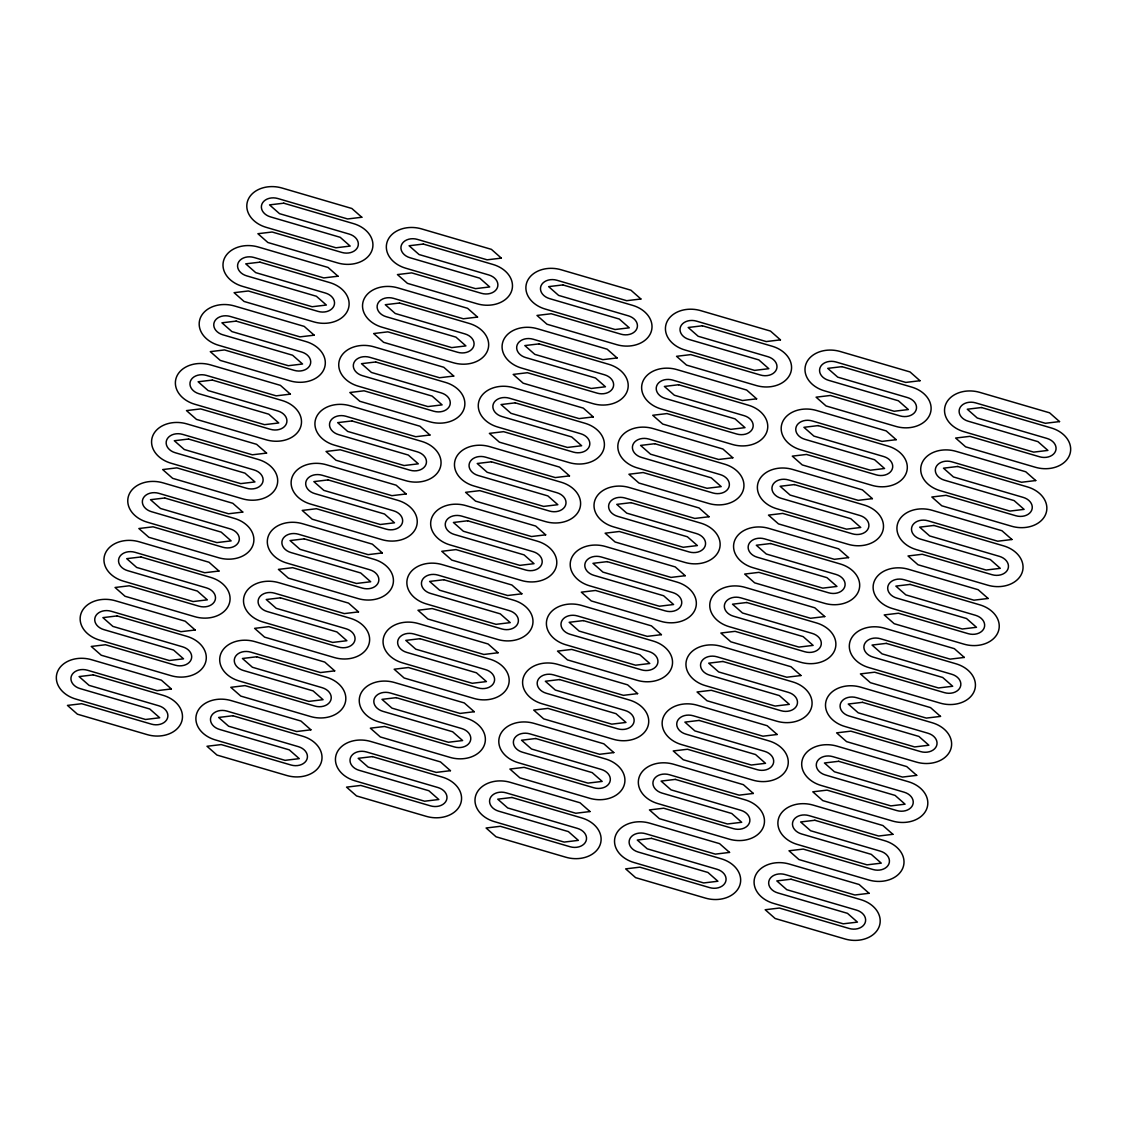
<?xml version="1.0" encoding="UTF-8"?>
<svg xmlns="http://www.w3.org/2000/svg" width="1127" height="1127" viewBox="0 0 1127 1127"><rect width="100%" height="100%" fill="white"/><g stroke="black" fill="none" stroke-linecap="round" stroke-linejoin="round"><path stroke-width="1.5" d="M283.75 203.184L269.55 204.889L279.524 213.665L349.285 234.106A12.82 9.777 8.2 0 1 357.794 246.855A12.82 9.777 8.2 0 1 341.89 252.448L272.114 232.007L257.914 233.712L267.874 242.502L337.649 262.929A27.457 20.948 8.2 0 0 371.755 250.941A27.457 20.948 8.2 0 0 353.526 223.625L283.75 203.184M361.809 217.257L347.609 218.962L277.834 198.521A12.82 9.777 8.2 0 0 261.915 204.114A12.82 9.777 8.2 0 0 270.424 216.863L340.199 237.304L350.173 246.08L335.959 247.785L266.197 227.344A27.457 20.948 8.2 0 1 247.968 200.028A27.457 20.948 8.2 0 1 282.06 188.04L351.835 208.481L361.809 217.257M259.943 262.154L245.742 263.845L255.716 272.635L325.492 293.062A12.82 9.777 8.2 0 1 333.986 305.811A12.82 9.777 8.2 0 1 318.082 311.404L248.306 290.977L234.106 292.682L244.066 301.458L313.841 321.885A27.457 20.948 8.2 0 0 347.947 309.897A27.457 20.948 8.2 0 0 329.718 282.581L259.943 262.154M423.301 244.052L409.101 245.756L419.061 254.533L488.836 274.974A12.82 9.777 8.2 0 1 497.345 287.723A12.82 9.777 8.2 0 1 481.426 293.316L411.665 272.875L397.451 274.579L407.425 283.356L477.2 303.797A27.457 20.948 8.2 0 0 511.306 291.808A27.457 20.948 8.2 0 0 493.077 264.493L423.301 244.052M338.001 276.214L323.801 277.918L254.026 257.491A12.82 9.777 8.2 0 0 238.107 263.084A12.82 9.777 8.2 0 0 246.616 275.833L316.391 296.26L326.365 305.037L312.165 306.741L242.39 286.314A27.457 20.948 8.2 0 1 224.16 258.999A27.457 20.948 8.2 0 1 258.252 247.01L328.027 267.437L338.001 276.214M501.346 258.125L487.146 259.83L417.384 239.389A12.82 9.777 8.2 0 0 401.466 244.982A12.82 9.777 8.2 0 0 409.974 257.731L479.75 278.172L489.71 286.948L475.509 288.653L405.734 268.212A27.457 20.948 8.2 0 1 387.505 240.896A27.457 20.948 8.2 0 1 421.611 228.908L491.386 249.349L501.346 258.125M236.135 321.11L221.934 322.815L231.908 331.592L301.684 352.033A12.82 9.777 8.2 0 1 310.179 364.768A12.82 9.777 8.2 0 1 294.274 370.374L224.498 349.933L210.298 351.638L220.272 360.415L290.033 380.856A27.457 20.948 8.2 0 0 324.139 368.867A27.457 20.948 8.2 0 0 305.91 341.551L236.135 321.11M399.493 303.022L385.293 304.713L395.253 313.503L465.028 333.93A12.82 9.777 8.2 0 1 473.537 346.679A12.82 9.777 8.2 0 1 457.632 352.272L387.857 331.845L373.657 333.55L383.617 342.326L453.392 362.753A27.457 20.948 8.2 0 0 487.498 350.765A27.457 20.948 8.2 0 0 469.269 323.449L399.493 303.022M562.838 284.92L548.638 286.624L558.612 295.401L628.387 315.842A12.82 9.777 8.2 0 1 636.896 328.591A12.82 9.777 8.2 0 1 620.977 334.184L551.202 313.743L537.001 315.447L546.975 324.224L616.751 344.665A27.457 20.948 8.2 0 0 650.842 332.676A27.457 20.948 8.2 0 0 632.613 305.361L562.838 284.92M314.194 335.184L299.993 336.874L230.218 316.448A12.82 9.777 8.2 0 0 214.299 322.04A12.82 9.777 8.2 0 0 222.808 334.789L292.583 355.23L302.557 364.007L288.357 365.712L218.582 345.271A27.457 20.948 8.2 0 1 200.352 317.955A27.457 20.948 8.2 0 1 234.444 305.966L304.22 326.393L314.194 335.184M477.552 317.081L463.352 318.786L393.577 298.359A12.82 9.777 8.2 0 0 377.658 303.952A12.82 9.777 8.2 0 0 386.167 316.701L455.942 337.128L465.902 345.904L451.702 347.609L381.926 327.182A27.457 20.948 8.2 0 1 363.697 299.867A27.457 20.948 8.2 0 1 397.803 287.864L467.578 308.305L477.552 317.081M640.897 298.993L626.697 300.698L556.921 280.257A12.82 9.777 8.2 0 0 541.016 285.849A12.82 9.777 8.2 0 0 549.525 298.599L619.287 319.04L629.26 327.816L615.06 329.521L545.285 309.08A27.457 20.948 8.2 0 1 527.056 281.764A27.457 20.948 8.2 0 1 561.161 269.776L630.937 290.202L640.897 298.993M212.327 380.067L198.127 381.771L208.101 390.562L277.876 410.989A12.82 9.777 8.2 0 1 286.385 423.738A12.82 9.777 8.2 0 1 270.466 429.331L200.691 408.904L186.49 410.594L196.464 419.385L266.24 439.812A27.457 20.948 8.2 0 0 300.331 427.823A27.457 20.948 8.2 0 0 282.102 400.508L212.327 380.067M375.685 361.978L361.485 363.683L371.445 372.459L441.22 392.9A12.82 9.777 8.2 0 1 449.729 405.635A12.82 9.777 8.2 0 1 433.825 411.242L364.049 390.801L349.849 392.506L359.809 401.282L429.584 421.723A27.457 20.948 8.2 0 0 463.69 409.735A27.457 20.948 8.2 0 0 445.461 382.405L375.685 361.978M539.044 343.89L524.83 345.58L534.804 354.371L604.579 374.798A12.82 9.777 8.2 0 1 613.088 387.547A12.82 9.777 8.2 0 1 597.169 393.14L527.394 372.713L513.194 374.418L523.167 383.194L592.943 403.621A27.457 20.948 8.2 0 0 627.035 391.632A27.457 20.948 8.2 0 0 608.805 364.317L539.044 343.89M702.389 325.788L688.188 327.492L698.162 336.269L767.938 356.71A12.82 9.777 8.2 0 1 776.447 369.459A12.82 9.777 8.2 0 1 760.528 375.052L690.752 354.611L676.552 356.315L686.526 365.092L756.287 385.533A27.457 20.948 8.2 0 0 790.393 373.544A27.457 20.948 8.2 0 0 772.164 346.228L702.389 325.788M290.386 394.14L276.185 395.845L206.41 375.404A12.82 9.777 8.2 0 0 190.491 381.011A12.82 9.777 8.2 0 0 199 393.746L268.775 414.187L278.749 422.963L264.549 424.668L194.774 404.241A27.457 20.948 8.2 0 1 176.545 376.925A27.457 20.948 8.2 0 1 210.65 364.923L280.412 385.364L290.386 394.14M453.744 376.052L439.544 377.742L369.769 357.315A12.82 9.777 8.2 0 0 353.85 362.908A12.82 9.777 8.2 0 0 362.359 375.657L432.134 396.098L442.108 404.875L427.894 406.579L358.132 386.138A27.457 20.948 8.2 0 1 339.903 358.823A27.457 20.948 8.2 0 1 373.995 346.834L443.77 367.261L453.744 376.052M617.089 357.949L602.889 359.654L533.113 339.213A12.82 9.777 8.2 0 0 517.208 344.82A12.82 9.777 8.2 0 0 525.717 357.569L595.493 377.996L605.453 386.772L591.252 388.477L521.477 368.05A27.457 20.948 8.2 0 1 503.248 340.734A27.457 20.948 8.2 0 1 537.354 328.732L607.129 349.173L617.089 357.949M780.447 339.861L766.247 341.566L696.472 321.125A12.82 9.777 8.2 0 0 680.553 326.717A12.82 9.777 8.2 0 0 689.062 339.466L758.837 359.907L768.811 368.684L754.611 370.389L684.836 349.948A27.457 20.948 8.2 0 1 666.606 322.632A27.457 20.948 8.2 0 1 700.698 310.643L770.474 331.07L780.447 339.861M188.519 439.037L174.319 440.742L184.293 449.518L254.068 469.945A12.82 9.777 8.2 0 1 262.577 482.694A12.82 9.777 8.2 0 1 246.658 488.287L176.883 467.86L162.682 469.565L172.656 478.341L242.432 498.782A27.457 20.948 8.2 0 0 276.524 486.779A27.457 20.948 8.2 0 0 258.294 459.464L188.519 439.037M351.878 420.935L337.677 422.639L347.651 431.416L417.413 451.857A12.82 9.777 8.2 0 1 425.921 464.606A12.82 9.777 8.2 0 1 410.017 470.198L340.241 449.772L326.041 451.462L336.001 460.253L405.776 480.68A27.457 20.948 8.2 0 0 439.882 468.691A27.457 20.948 8.2 0 0 421.653 441.375L351.878 420.935M515.236 402.846L501.036 404.551L510.996 413.327L580.771 433.754A12.82 9.777 8.2 0 1 589.28 446.503A12.82 9.777 8.2 0 1 573.361 452.11L503.586 431.669L489.386 433.374L499.36 442.15L569.135 462.591A27.457 20.948 8.2 0 0 603.241 450.589A27.457 20.948 8.2 0 0 585.012 423.273L515.236 402.846M678.581 384.744L664.381 386.448L674.355 395.239L744.13 415.666A12.82 9.777 8.2 0 1 752.639 428.415A12.82 9.777 8.2 0 1 736.72 434.008L666.945 413.581L652.744 415.271L662.718 424.062L732.494 444.489A27.457 20.948 8.2 0 0 766.585 432.5A27.457 20.948 8.2 0 0 748.356 405.185L678.581 384.744M841.939 366.655L827.739 368.36L837.713 377.136L907.474 397.577A12.82 9.777 8.2 0 1 915.983 410.313A12.82 9.777 8.2 0 1 900.079 415.919L830.303 395.478L816.103 397.183L826.063 405.959L895.838 426.4A27.457 20.948 8.2 0 0 929.944 414.412A27.457 20.948 8.2 0 0 911.715 387.096L841.939 366.655M266.578 453.096L252.378 454.801L182.602 434.374A12.82 9.777 8.2 0 0 166.697 439.967A12.82 9.777 8.2 0 0 175.192 452.716L244.968 473.143L254.941 481.933L240.741 483.624L170.966 463.197A27.457 20.948 8.2 0 1 152.737 435.881A27.457 20.948 8.2 0 1 186.843 423.893L256.604 444.32L266.578 453.096M429.936 435.008L415.736 436.712L345.961 416.272A12.82 9.777 8.2 0 0 330.042 421.878A12.82 9.777 8.2 0 0 338.551 434.613L408.326 455.054L418.3 463.831L404.1 465.536L334.325 445.109A27.457 20.948 8.2 0 1 316.095 417.779A27.457 20.948 8.2 0 1 350.187 405.79L419.962 426.231L429.936 435.008M593.281 416.92L579.081 418.61L509.305 398.183A12.82 9.777 8.2 0 0 493.401 403.776A12.82 9.777 8.2 0 0 501.909 416.525L571.685 436.952L581.645 445.743L567.444 447.447L497.669 427.006A27.457 20.948 8.2 0 1 479.44 399.691A27.457 20.948 8.2 0 1 513.546 387.702L583.321 408.129L593.281 416.92M756.64 398.817L742.439 400.522L672.664 380.081A12.82 9.777 8.2 0 0 656.759 385.688A12.82 9.777 8.2 0 0 665.254 398.437L735.029 418.864L745.003 427.64L730.803 429.345L661.028 408.918A27.457 20.948 8.2 0 1 642.799 381.602A27.457 20.948 8.2 0 1 676.904 369.6L746.666 390.041L756.64 398.817M919.998 380.729L905.798 382.419L836.023 361.992A12.82 9.777 8.2 0 0 820.104 367.585A12.82 9.777 8.2 0 0 828.613 380.334L898.388 400.775L908.362 409.552L894.148 411.256L824.386 390.815A27.457 20.948 8.2 0 1 806.157 363.5A27.457 20.948 8.2 0 1 840.249 351.511L910.024 371.938L919.998 380.729M164.711 497.993L150.511 499.698L160.485 508.474L230.26 528.915A12.82 9.777 8.2 0 1 238.769 541.664A12.82 9.777 8.2 0 1 222.85 547.257L153.075 526.816L138.875 528.521L148.849 537.297L218.624 557.738A27.457 20.948 8.2 0 0 252.716 545.75A27.457 20.948 8.2 0 0 234.486 518.434L164.711 497.993M328.07 479.905L313.87 481.609L323.843 490.386L393.619 510.813A12.82 9.777 8.2 0 1 402.114 523.562A12.82 9.777 8.2 0 1 386.209 529.155L316.433 508.728L302.233 510.432L312.207 519.209L381.968 539.65A27.457 20.948 8.2 0 0 416.074 527.647A27.457 20.948 8.2 0 0 397.845 500.332L328.07 479.905M491.428 461.802L477.228 463.507L487.188 472.283L556.963 492.724A12.82 9.777 8.2 0 1 565.472 505.474A12.82 9.777 8.2 0 1 549.553 511.066L479.792 490.639L465.592 492.33L475.552 501.121L545.327 521.547A27.457 20.948 8.2 0 0 579.433 509.559A27.457 20.948 8.2 0 0 561.204 482.243L491.428 461.802M654.773 443.714L640.573 445.419L650.547 454.195L720.322 474.622A12.82 9.777 8.2 0 1 728.831 487.371A12.82 9.777 8.2 0 1 712.912 492.978L643.137 472.537L628.936 474.242L638.91 483.018L708.686 503.459A27.457 20.948 8.2 0 0 742.778 491.457A27.457 20.948 8.2 0 0 724.548 464.141L654.773 443.714M818.132 425.612L803.931 427.316L813.905 436.107L883.681 456.534A12.82 9.777 8.2 0 1 892.175 469.283A12.82 9.777 8.2 0 1 876.271 474.876L806.495 454.449L792.295 456.139L802.255 464.93L872.03 485.357A27.457 20.948 8.2 0 0 906.136 473.368A27.457 20.948 8.2 0 0 887.907 446.053L818.132 425.612M981.49 407.523L967.29 409.228L977.25 418.004L1047.025 438.445A12.82 9.777 8.2 0 1 1055.534 451.18A12.82 9.777 8.2 0 1 1039.615 456.787L969.854 436.346L955.64 438.051L965.614 446.827L1035.389 467.268A27.457 20.948 8.2 0 0 1069.495 455.28A27.457 20.948 8.2 0 0 1051.266 427.95L981.49 407.523M242.77 512.067L228.57 513.771L158.794 493.33A12.82 9.777 8.2 0 0 142.89 498.923A12.82 9.777 8.2 0 0 151.398 511.672L221.16 532.113L231.134 540.89L216.933 542.594L147.158 522.153A27.457 20.948 8.2 0 1 128.929 494.838A27.457 20.948 8.2 0 1 163.035 482.849L232.81 503.29L242.77 512.067M406.129 493.964L391.928 495.669L322.153 475.242A12.82 9.777 8.2 0 0 306.234 480.835A12.82 9.777 8.2 0 0 314.743 493.584L384.518 514.011L394.492 522.801L380.292 524.492L310.517 504.065A27.457 20.948 8.2 0 1 292.287 476.749A27.457 20.948 8.2 0 1 326.379 464.761L396.155 485.188L406.129 493.964M569.487 475.876L555.273 477.58L485.512 457.139A12.82 9.777 8.2 0 0 469.593 462.732A12.82 9.777 8.2 0 0 478.102 475.481L547.877 495.922L557.837 504.699L543.637 506.403L473.861 485.962A27.457 20.948 8.2 0 1 455.632 458.647A27.457 20.948 8.2 0 1 489.738 446.658L559.513 467.099L569.487 475.876M732.832 457.773L718.632 459.478L648.856 439.051A12.82 9.777 8.2 0 0 632.951 444.644A12.82 9.777 8.2 0 0 641.446 457.393L711.222 477.82L721.195 486.61L706.995 488.301L637.22 467.874A27.457 20.948 8.2 0 1 618.991 440.558A27.457 20.948 8.2 0 1 653.096 428.57L722.872 448.997L732.832 457.773M896.19 439.685L881.99 441.39L812.215 420.949A12.82 9.777 8.2 0 0 796.296 426.555A12.82 9.777 8.2 0 0 804.805 439.291L874.58 459.731L884.554 468.508L870.354 470.213L800.579 449.786A27.457 20.948 8.2 0 1 782.349 422.47A27.457 20.948 8.2 0 1 816.441 410.467L886.216 430.908L896.19 439.685M1059.535 421.597L1045.335 423.287L975.573 402.86A12.82 9.777 8.2 0 0 959.655 408.453A12.82 9.777 8.2 0 0 968.163 421.202L1037.939 441.643L1047.899 450.42L1033.698 452.124L963.923 431.683A27.457 20.948 8.2 0 1 945.694 404.368A27.457 20.948 8.2 0 1 979.8 392.379L1049.575 412.806L1059.535 421.597M140.917 556.963L126.717 558.654L136.677 567.444L206.452 587.871A12.82 9.777 8.2 0 1 214.961 600.621A12.82 9.777 8.2 0 1 199.042 606.213L129.267 585.786L115.067 587.491L125.041 596.268L194.816 616.694A27.457 20.948 8.2 0 0 228.908 604.706A27.457 20.948 8.2 0 0 210.679 577.39L140.917 556.963M304.262 538.861L290.062 540.566L300.036 549.342L369.811 569.783A12.82 9.777 8.2 0 1 378.32 582.532A12.82 9.777 8.2 0 1 362.401 588.125L292.626 567.684L278.425 569.389L288.399 578.165L358.161 598.606A27.457 20.948 8.2 0 0 392.266 586.618A27.457 20.948 8.2 0 0 374.037 559.302L304.262 538.861M467.62 520.773L453.42 522.477L463.38 531.254L533.156 551.681A12.82 9.777 8.2 0 1 541.664 564.43A12.82 9.777 8.2 0 1 525.76 570.023L455.984 549.596L441.784 551.3L451.744 560.077L521.519 580.504A27.457 20.948 8.2 0 0 555.625 568.515A27.457 20.948 8.2 0 0 537.396 541.199L467.62 520.773M630.979 502.67L616.765 504.375L626.739 513.151L696.514 533.592A12.82 9.777 8.2 0 1 705.023 546.341A12.82 9.777 8.2 0 1 689.104 551.934L619.329 531.493L605.129 533.198L615.103 541.988L684.878 562.415A27.457 20.948 8.2 0 0 718.97 550.427A27.457 20.948 8.2 0 0 700.74 523.111L630.979 502.67M794.324 484.582L780.123 486.286L790.097 495.063L859.873 515.49A12.82 9.777 8.2 0 1 868.368 528.239A12.82 9.777 8.2 0 1 852.463 533.846L782.687 513.405L768.487 515.109L778.461 523.886L848.222 544.327A27.457 20.948 8.2 0 0 882.328 532.324A27.457 20.948 8.2 0 0 864.099 505.009L794.324 484.582M957.682 466.479L943.482 468.184L953.442 476.96L1023.217 497.401A12.82 9.777 8.2 0 1 1031.726 510.151A12.82 9.777 8.2 0 1 1015.821 515.743L946.046 495.317L931.846 497.007L941.806 505.798L1011.581 526.224A27.457 20.948 8.2 0 0 1045.687 514.236A27.457 20.948 8.2 0 0 1027.458 486.92L957.682 466.479M218.962 571.023L204.762 572.727L134.986 552.3A12.82 9.777 8.2 0 0 119.082 557.893A12.82 9.777 8.2 0 0 127.59 570.642L197.366 591.069L207.326 599.846L193.126 601.55L123.35 581.123A27.457 20.948 8.2 0 1 105.121 553.808A27.457 20.948 8.2 0 1 139.227 541.805L209.002 562.246L218.962 571.023M382.321 552.934L368.12 554.639L298.345 534.198A12.82 9.777 8.2 0 0 282.426 539.791A12.82 9.777 8.2 0 0 290.935 552.54L360.71 572.981L370.684 581.757L356.484 583.462L286.709 563.021A27.457 20.948 8.2 0 1 268.48 535.705A27.457 20.948 8.2 0 1 302.571 523.717L372.347 544.158L382.321 552.934M545.679 534.832L531.479 536.537L461.704 516.11A12.82 9.777 8.2 0 0 445.785 521.702A12.82 9.777 8.2 0 0 454.294 534.452L524.069 554.878L534.029 563.669L519.829 565.36L450.067 544.933A27.457 20.948 8.2 0 1 431.824 517.617A27.457 20.948 8.2 0 1 465.93 505.629L535.705 526.055L545.679 534.832M709.024 516.744L694.824 518.448L625.048 498.007A12.82 9.777 8.2 0 0 609.143 503.6A12.82 9.777 8.2 0 0 617.652 516.349L687.414 536.79L697.388 545.567L683.187 547.271L613.412 526.83A27.457 20.948 8.2 0 1 595.183 499.515A27.457 20.948 8.2 0 1 629.289 487.526L699.064 507.967L709.024 516.744M872.383 498.641L858.182 500.346L788.407 479.919A12.82 9.777 8.2 0 0 772.488 485.512A12.82 9.777 8.2 0 0 780.997 498.261L850.772 518.688L860.746 527.478L846.546 529.169L776.771 508.742A27.457 20.948 8.2 0 1 758.541 481.426A27.457 20.948 8.2 0 1 792.633 469.438L862.409 489.865L872.383 498.641M1035.741 480.553L1021.527 482.257L951.766 461.816A12.82 9.777 8.2 0 0 935.847 467.423A12.82 9.777 8.2 0 0 944.356 480.158L1014.131 500.599L1024.091 509.376L1009.891 511.08L940.115 490.654A27.457 20.948 8.2 0 1 921.886 463.324A27.457 20.948 8.2 0 1 955.992 451.335L1025.767 471.776L1035.741 480.553M117.109 615.92L102.909 617.624L112.869 626.401L182.644 646.842A12.82 9.777 8.2 0 1 191.153 659.577A12.82 9.777 8.2 0 1 175.234 665.184L105.473 644.743L91.259 646.447L101.233 655.224L171.008 675.665A27.457 20.948 8.2 0 0 205.114 663.676A27.457 20.948 8.2 0 0 186.885 636.346L117.109 615.92M280.454 597.831L266.254 599.522L276.228 608.312L346.003 628.739A12.82 9.777 8.2 0 1 354.512 641.488A12.82 9.777 8.2 0 1 338.593 647.081L268.818 626.654L254.617 628.359L264.591 637.135L334.367 657.562A27.457 20.948 8.2 0 0 368.459 645.574A27.457 20.948 8.2 0 0 350.229 618.258L280.454 597.831M443.813 579.729L429.612 581.433L439.586 590.21L509.348 610.651A12.82 9.777 8.2 0 1 517.856 623.4A12.82 9.777 8.2 0 1 501.952 628.993L432.176 608.552L417.976 610.256L427.936 619.033L497.711 639.474A27.457 20.948 8.2 0 0 531.817 627.485A27.457 20.948 8.2 0 0 513.588 600.17L443.813 579.729M607.171 561.64L592.971 563.331L602.931 572.122L672.706 592.548A12.82 9.777 8.2 0 1 681.215 605.298A12.82 9.777 8.2 0 1 665.296 610.89L595.521 590.463L581.321 592.168L591.295 600.945L661.07 621.371A27.457 20.948 8.2 0 0 695.176 609.383A27.457 20.948 8.2 0 0 676.933 582.067L607.171 561.64M770.516 543.538L756.316 545.243L766.29 554.019L836.065 574.46A12.82 9.777 8.2 0 1 844.574 587.209A12.82 9.777 8.2 0 1 828.655 592.802L758.88 572.361L744.679 574.066L754.653 582.842L824.429 603.283A27.457 20.948 8.2 0 0 858.52 591.295A27.457 20.948 8.2 0 0 840.291 563.979L770.516 543.538M933.874 525.45L919.674 527.154L929.634 535.931L999.41 556.358A12.82 9.777 8.2 0 1 1007.918 569.107A12.82 9.777 8.2 0 1 992.014 574.7L922.238 554.273L908.038 555.977L917.998 564.754L987.773 585.195A27.457 20.948 8.2 0 0 1021.879 573.192A27.457 20.948 8.2 0 0 1003.65 545.877L933.874 525.45M195.154 629.993L180.954 631.683L111.179 611.257A12.82 9.777 8.2 0 0 95.274 616.849A12.82 9.777 8.2 0 0 103.783 629.599L173.558 650.04L183.518 658.816L169.318 660.521L99.542 640.08A27.457 20.948 8.2 0 1 81.313 612.764A27.457 20.948 8.2 0 1 115.419 600.776L185.194 621.202L195.154 629.993M358.513 611.891L344.313 613.595L274.537 593.154A12.82 9.777 8.2 0 0 258.632 598.761A12.82 9.777 8.2 0 0 267.127 611.51L336.903 631.937L346.877 640.714L332.676 642.418L262.901 621.991A27.457 20.948 8.2 0 1 244.672 594.676A27.457 20.948 8.2 0 1 278.778 582.673L348.539 603.114L358.513 611.891M521.871 593.802L507.671 595.507L437.896 575.066A12.82 9.777 8.2 0 0 421.977 580.659A12.82 9.777 8.2 0 0 430.486 593.408L500.261 613.849L510.235 622.625L496.021 624.33L426.26 603.889A27.457 20.948 8.2 0 1 408.03 576.573A27.457 20.948 8.2 0 1 442.122 564.585L511.897 585.012L521.871 593.802M685.216 575.7L671.016 577.404L601.24 556.977A12.82 9.777 8.2 0 0 585.336 562.57A12.82 9.777 8.2 0 0 593.844 575.319L663.62 595.746L673.58 604.523L659.38 606.227L589.604 585.801A27.457 20.948 8.2 0 1 571.375 558.485A27.457 20.948 8.2 0 1 605.481 546.496L675.256 566.923L685.216 575.7M848.575 557.611L834.374 559.316L764.599 538.875A12.82 9.777 8.2 0 0 748.68 544.468A12.82 9.777 8.2 0 0 757.189 557.217L826.964 577.658L836.938 586.434L822.738 588.139L752.963 567.698A27.457 20.948 8.2 0 1 734.734 540.382A27.457 20.948 8.2 0 1 768.839 528.394L838.601 548.835L848.575 557.611M1011.933 539.509L997.733 541.214L927.958 520.787A12.82 9.777 8.2 0 0 912.039 526.379A12.82 9.777 8.2 0 0 920.548 539.129L990.323 559.555L1000.283 568.346L986.083 570.037L916.321 549.61A27.457 20.948 8.2 0 1 898.092 522.294A27.457 20.948 8.2 0 1 932.184 510.306L1001.959 530.732L1011.933 539.509M93.302 674.876L79.101 676.58L89.061 685.357L158.837 705.798A12.82 9.777 8.2 0 1 167.345 718.547A12.82 9.777 8.2 0 1 151.427 724.14L81.665 703.713L67.465 705.403L77.425 714.194L147.2 734.621A27.457 20.948 8.2 0 0 181.306 722.632A27.457 20.948 8.2 0 0 163.077 695.317L93.302 674.876M256.646 656.787L242.446 658.492L252.42 667.269L322.195 687.709A12.82 9.777 8.2 0 1 330.704 700.445A12.82 9.777 8.2 0 1 314.785 706.051L245.01 685.61L230.81 687.315L240.784 696.092L310.559 716.533A27.457 20.948 8.2 0 0 344.651 704.53A27.457 20.948 8.2 0 0 326.421 677.214L256.646 656.787M420.005 638.699L405.805 640.39L415.778 649.18L485.554 669.607A12.82 9.777 8.2 0 1 494.049 682.356A12.82 9.777 8.2 0 1 478.144 687.949L408.368 667.522L394.168 669.227L404.128 678.003L473.903 698.43A27.457 20.948 8.2 0 0 508.009 686.442A27.457 20.948 8.2 0 0 489.78 659.126L420.005 638.699M583.363 620.597L569.163 622.301L579.123 631.078L648.898 651.519A12.82 9.777 8.2 0 1 657.407 664.268A12.82 9.777 8.2 0 1 641.488 669.861L571.727 649.42L557.513 651.124L567.487 659.901L637.262 680.342A27.457 20.948 8.2 0 0 671.368 668.353A27.457 20.948 8.2 0 0 653.139 641.038L583.363 620.597M746.708 602.508L732.508 604.199L742.482 612.989L812.257 633.416A12.82 9.777 8.2 0 1 820.766 646.165A12.82 9.777 8.2 0 1 804.847 651.758L735.072 631.331L720.871 633.036L730.845 641.812L800.621 662.239A27.457 20.948 8.2 0 0 834.713 650.251A27.457 20.948 8.2 0 0 816.483 622.935L746.708 602.508M910.067 584.406L895.866 586.11L905.84 594.887L975.602 615.328A12.82 9.777 8.2 0 1 984.11 628.077A12.82 9.777 8.2 0 1 968.206 633.67L898.43 613.229L884.23 614.933L894.19 623.71L963.965 644.151A27.457 20.948 8.2 0 0 998.071 632.162A27.457 20.948 8.2 0 0 979.842 604.847L910.067 584.406M171.36 688.949L157.146 690.654L87.385 670.213A12.82 9.777 8.2 0 0 71.466 675.82A12.82 9.777 8.2 0 0 79.975 688.555L149.75 708.996L159.71 717.772L145.51 719.477L75.734 699.05A27.457 20.948 8.2 0 1 57.505 671.72A27.457 20.948 8.2 0 1 91.611 659.732L161.386 680.173L171.36 688.949M334.705 670.861L320.505 672.551L250.729 652.124A12.82 9.777 8.2 0 0 234.825 657.717A12.82 9.777 8.2 0 0 243.319 670.466L313.095 690.893L323.069 699.684L308.868 701.388L239.093 680.947A27.457 20.948 8.2 0 1 220.864 653.632A27.457 20.948 8.2 0 1 254.97 641.643L324.745 662.07L334.705 670.861M498.064 652.758L483.863 654.463L414.088 634.022A12.82 9.777 8.2 0 0 398.169 639.629A12.82 9.777 8.2 0 0 406.678 652.378L476.453 672.805L486.427 681.581L472.227 683.286L402.452 662.859A27.457 20.948 8.2 0 1 384.222 635.543A27.457 20.948 8.2 0 1 418.314 623.541L488.09 643.982L498.064 652.758M661.408 634.67L647.208 636.361L577.447 615.934A12.82 9.777 8.2 0 0 561.528 621.526A12.82 9.777 8.2 0 0 570.037 634.276L639.812 654.717L649.772 663.493L635.572 665.198L565.796 644.757A27.457 20.948 8.2 0 1 547.567 617.441A27.457 20.948 8.2 0 1 581.673 605.453L651.448 625.879L661.408 634.67M824.767 616.568L810.567 618.272L740.791 597.845A12.82 9.777 8.2 0 0 724.886 603.438A12.82 9.777 8.2 0 0 733.381 616.187L803.157 636.614L813.13 645.391L798.93 647.095L729.155 626.668A27.457 20.948 8.2 0 1 710.926 599.353A27.457 20.948 8.2 0 1 745.032 587.35L814.793 607.791L824.767 616.568M988.125 598.479L973.925 600.184L904.15 579.743A12.82 9.777 8.2 0 0 888.231 585.336A12.82 9.777 8.2 0 0 896.74 598.085L966.515 618.526L976.489 627.302L962.289 629.007L892.514 608.566A27.457 20.948 8.2 0 1 874.284 581.25A27.457 20.948 8.2 0 1 908.376 569.262L978.151 589.703L988.125 598.479M232.852 715.744L218.638 717.448L228.612 726.225L298.387 746.666A12.82 9.777 8.2 0 1 306.896 759.415A12.82 9.777 8.2 0 1 290.977 765.008L221.202 744.581L207.002 746.271L216.976 755.062L286.751 775.489A27.457 20.948 8.2 0 0 320.843 763.5A27.457 20.948 8.2 0 0 302.614 736.185L232.852 715.744M396.197 697.655L381.997 699.36L391.971 708.136L461.746 728.563A12.82 9.777 8.2 0 1 470.241 741.312A12.82 9.777 8.2 0 1 454.336 746.919L384.561 726.478L370.36 728.183L380.334 736.959L450.096 757.4A27.457 20.948 8.2 0 0 484.201 745.398A27.457 20.948 8.2 0 0 465.972 718.082L396.197 697.655M559.555 679.553L545.355 681.257L555.315 690.048L625.091 710.475A12.82 9.777 8.2 0 1 633.599 723.224A12.82 9.777 8.2 0 1 617.695 728.817L547.919 708.39L533.719 710.08L543.679 718.871L613.454 739.298A27.457 20.948 8.2 0 0 647.56 727.309A27.457 20.948 8.2 0 0 629.331 699.994L559.555 679.553M722.9 661.464L708.7 663.169L718.674 671.946L788.449 692.387A12.82 9.777 8.2 0 1 796.958 705.122A12.82 9.777 8.2 0 1 781.039 710.728L711.264 690.288L697.064 691.992L707.038 700.769L776.813 721.21A27.457 20.948 8.2 0 0 810.905 709.221A27.457 20.948 8.2 0 0 792.675 681.891L722.9 661.464M886.259 643.376L872.059 645.067L882.032 653.857L951.808 674.284A12.82 9.777 8.2 0 1 960.303 687.033A12.82 9.777 8.2 0 1 944.398 692.626L874.622 672.199L860.422 673.904L870.396 682.68L940.157 703.107A27.457 20.948 8.2 0 0 974.263 691.119A27.457 20.948 8.2 0 0 956.034 663.803L886.259 643.376M310.897 729.817L296.697 731.522L226.921 711.081A12.82 9.777 8.2 0 0 211.017 716.687A12.82 9.777 8.2 0 0 219.526 729.423L289.287 749.864L299.261 758.64L285.061 760.345L215.285 739.904A27.457 20.948 8.2 0 1 197.056 712.588A27.457 20.948 8.2 0 1 231.162 700.6L300.937 721.041L310.897 729.817M474.256 711.729L460.055 713.419L390.28 692.992A12.82 9.777 8.2 0 0 374.361 698.585A12.82 9.777 8.2 0 0 382.87 711.334L452.645 731.761L462.619 740.552L448.419 742.256L378.644 721.815A27.457 20.948 8.2 0 1 360.415 694.5A27.457 20.948 8.2 0 1 394.506 682.511L464.282 702.938L474.256 711.729M637.614 693.626L623.414 695.331L553.639 674.89A12.82 9.777 8.2 0 0 537.72 680.497A12.82 9.777 8.2 0 0 546.229 693.246L616.004 713.673L625.964 722.449L611.764 724.154L541.988 703.727A27.457 20.948 8.2 0 1 523.759 676.411A27.457 20.948 8.2 0 1 557.865 664.409L627.64 684.85L637.614 693.626M800.959 675.538L786.759 677.228L716.983 656.802A12.82 9.777 8.2 0 0 701.079 662.394A12.82 9.777 8.2 0 0 709.587 675.143L779.349 695.584L789.323 704.361L775.122 706.065L705.347 685.625A27.457 20.948 8.2 0 1 687.118 658.309A27.457 20.948 8.2 0 1 721.224 646.32L790.999 666.747L800.959 675.538M964.318 657.435L950.117 659.14L880.342 638.713A12.82 9.777 8.2 0 0 864.423 644.306A12.82 9.777 8.2 0 0 872.932 657.055L942.707 677.482L952.681 686.258L938.481 687.963L868.706 667.536A27.457 20.948 8.2 0 1 850.476 640.221A27.457 20.948 8.2 0 1 884.568 628.218L954.344 648.659L964.318 657.435M372.389 756.611L358.189 758.316L368.163 767.093L437.938 787.534A12.82 9.777 8.2 0 1 446.447 800.283A12.82 9.777 8.2 0 1 430.528 805.875L360.753 785.434L346.553 787.139L356.526 795.93L426.302 816.357A27.457 20.948 8.2 0 0 460.394 804.368A27.457 20.948 8.2 0 0 442.164 777.052L372.389 756.611M535.748 738.523L521.547 740.228L531.507 749.004L601.283 769.431A12.82 9.777 8.2 0 1 609.792 782.18A12.82 9.777 8.2 0 1 593.887 787.787L524.111 767.346L509.911 769.051L519.871 777.827L589.646 798.268A27.457 20.948 8.2 0 0 623.752 786.266A27.457 20.948 8.2 0 0 605.523 758.95L535.748 738.523M699.106 720.421L684.892 722.125L694.866 730.902L764.641 751.343A12.82 9.777 8.2 0 1 773.15 764.092A12.82 9.777 8.2 0 1 757.231 769.685L687.456 749.258L673.256 750.948L683.23 759.739L753.005 780.166A27.457 20.948 8.2 0 0 787.097 768.177A27.457 20.948 8.2 0 0 768.868 740.862L699.106 720.421M862.451 702.332L848.251 704.037L858.225 712.813L928 733.254A12.82 9.777 8.2 0 1 936.509 745.989A12.82 9.777 8.2 0 1 920.59 751.596L850.815 731.155L836.614 732.86L846.588 741.636L916.35 762.077A27.457 20.948 8.2 0 0 950.455 750.075A27.457 20.948 8.2 0 0 932.226 722.759L862.451 702.332M450.448 770.685L436.248 772.389L366.472 751.948A12.82 9.777 8.2 0 0 350.553 757.541A12.82 9.777 8.2 0 0 359.062 770.29L428.838 790.731L438.812 799.508L424.611 801.212L354.836 780.772A27.457 20.948 8.2 0 1 336.607 753.456A27.457 20.948 8.2 0 1 370.713 741.467L440.474 761.908L450.448 770.685M613.806 752.582L599.606 754.287L529.831 733.86A12.82 9.777 8.2 0 0 513.912 739.453A12.82 9.777 8.2 0 0 522.421 752.202L592.196 772.629L602.17 781.42L587.956 783.11L518.195 762.683A27.457 20.948 8.2 0 1 499.965 735.367A27.457 20.948 8.2 0 1 534.057 723.379L603.833 743.806L613.806 752.582M777.151 734.494L762.951 736.199L693.175 715.758A12.82 9.777 8.2 0 0 677.271 721.365A12.82 9.777 8.2 0 0 685.779 734.1L755.555 754.541L765.515 763.317L751.315 765.022L681.539 744.595A27.457 20.948 8.2 0 1 663.31 717.265A27.457 20.948 8.2 0 1 697.416 705.277L767.191 725.718L777.151 734.494M940.51 716.406L926.309 718.096L856.534 697.669A12.82 9.777 8.2 0 0 840.615 703.262A12.82 9.777 8.2 0 0 849.124 716.011L918.899 736.438L928.873 745.229L914.673 746.933L844.898 726.492A27.457 20.948 8.2 0 1 826.669 699.177A27.457 20.948 8.2 0 1 860.76 687.188L930.536 707.615L940.51 716.406M511.94 797.479L497.74 799.184L507.713 807.96L577.475 828.401A12.82 9.777 8.2 0 1 585.984 841.151A12.82 9.777 8.2 0 1 570.079 846.743L500.303 826.302L486.103 828.007L496.063 836.798L565.839 857.224A27.457 20.948 8.2 0 0 599.944 845.236A27.457 20.948 8.2 0 0 581.715 817.92L511.94 797.479M675.298 779.391L661.098 781.096L671.058 789.872L740.833 810.299A12.82 9.777 8.2 0 1 749.342 823.048A12.82 9.777 8.2 0 1 733.423 828.641L663.648 808.214L649.448 809.919L659.422 818.695L729.197 839.136A27.457 20.948 8.2 0 0 763.303 827.133A27.457 20.948 8.2 0 0 745.074 799.818L675.298 779.391M838.643 761.288L824.443 762.993L834.417 771.77L904.192 792.211A12.82 9.777 8.2 0 1 912.701 804.96A12.82 9.777 8.2 0 1 896.782 810.552L827.007 790.126L812.806 791.816L822.78 800.607L892.556 821.034A27.457 20.948 8.2 0 0 926.648 809.045A27.457 20.948 8.2 0 0 908.418 781.729L838.643 761.288M589.999 811.553L575.798 813.257L506.023 792.816A12.82 9.777 8.2 0 0 490.104 798.409A12.82 9.777 8.2 0 0 498.613 811.158L568.388 831.599L578.362 840.376L564.162 842.08L494.387 821.639A27.457 20.948 8.2 0 1 476.157 794.324A27.457 20.948 8.2 0 1 510.249 782.335L580.025 802.776L589.999 811.553M753.343 793.45L739.143 795.155L669.368 774.728A12.82 9.777 8.2 0 0 653.463 780.321A12.82 9.777 8.2 0 0 661.972 793.07L731.747 813.497L741.707 822.287L727.507 823.978L657.731 803.551A27.457 20.948 8.2 0 1 639.502 776.235A27.457 20.948 8.2 0 1 673.608 764.247L743.383 784.674L753.343 793.45M916.702 775.362L902.502 777.067L832.726 756.626A12.82 9.777 8.2 0 0 816.821 762.232A12.82 9.777 8.2 0 0 825.316 774.967L895.092 795.408L905.066 804.185L890.865 805.89L821.09 785.449A27.457 20.948 8.2 0 1 802.861 758.133A27.457 20.948 8.2 0 1 836.967 746.144L906.728 766.585L916.702 775.362M651.491 838.347L637.29 840.052L647.25 848.828L717.026 869.269A12.82 9.777 8.2 0 1 725.534 882.018A12.82 9.777 8.2 0 1 709.616 887.611L639.854 867.17L625.654 868.875L635.614 877.651L705.389 898.092A27.457 20.948 8.2 0 0 739.495 886.104A27.457 20.948 8.2 0 0 721.266 858.788L651.491 838.347M814.835 820.259L800.635 821.963L810.609 830.74L880.384 851.167A12.82 9.777 8.2 0 1 888.893 863.916A12.82 9.777 8.2 0 1 872.974 869.509L803.199 849.082L788.999 850.786L798.973 859.563L868.748 879.99A27.457 20.948 8.2 0 0 902.84 868.001A27.457 20.948 8.2 0 0 884.61 840.686L814.835 820.259M729.549 852.421L715.335 854.125L645.574 833.684A12.82 9.777 8.2 0 0 629.655 839.277A12.82 9.777 8.2 0 0 638.164 852.026L707.939 872.467L717.899 881.244L703.699 882.948L633.923 862.507A27.457 20.948 8.2 0 1 615.694 835.192A27.457 20.948 8.2 0 1 649.8 823.203L719.575 843.644L729.549 852.421M892.894 834.318L878.694 836.023L808.918 815.596A12.82 9.777 8.2 0 0 793.014 821.189A12.82 9.777 8.2 0 0 801.508 833.938L871.284 854.365L881.258 863.155L867.057 864.846L797.282 844.419A27.457 20.948 8.2 0 1 779.053 817.103A27.457 20.948 8.2 0 1 813.159 805.115L882.934 825.542L892.894 834.318M791.041 879.215L776.827 880.92L786.801 889.696L856.576 910.137A12.82 9.777 8.2 0 1 865.085 922.886A12.82 9.777 8.2 0 1 849.166 928.479L779.391 908.038L765.191 909.743L775.165 918.519L844.94 938.96A27.457 20.948 8.2 0 0 879.032 926.972A27.457 20.948 8.2 0 0 860.803 899.656L791.041 879.215M869.086 893.288L854.886 894.993L785.11 874.552A12.82 9.777 8.2 0 0 769.206 880.145A12.82 9.777 8.2 0 0 777.715 892.894L847.476 913.335L857.45 922.111L843.25 923.816L773.474 903.375A27.457 20.948 8.2 0 1 755.245 876.059A27.457 20.948 8.2 0 1 789.351 864.071L859.126 884.498L869.086 893.288"/></g></svg>
